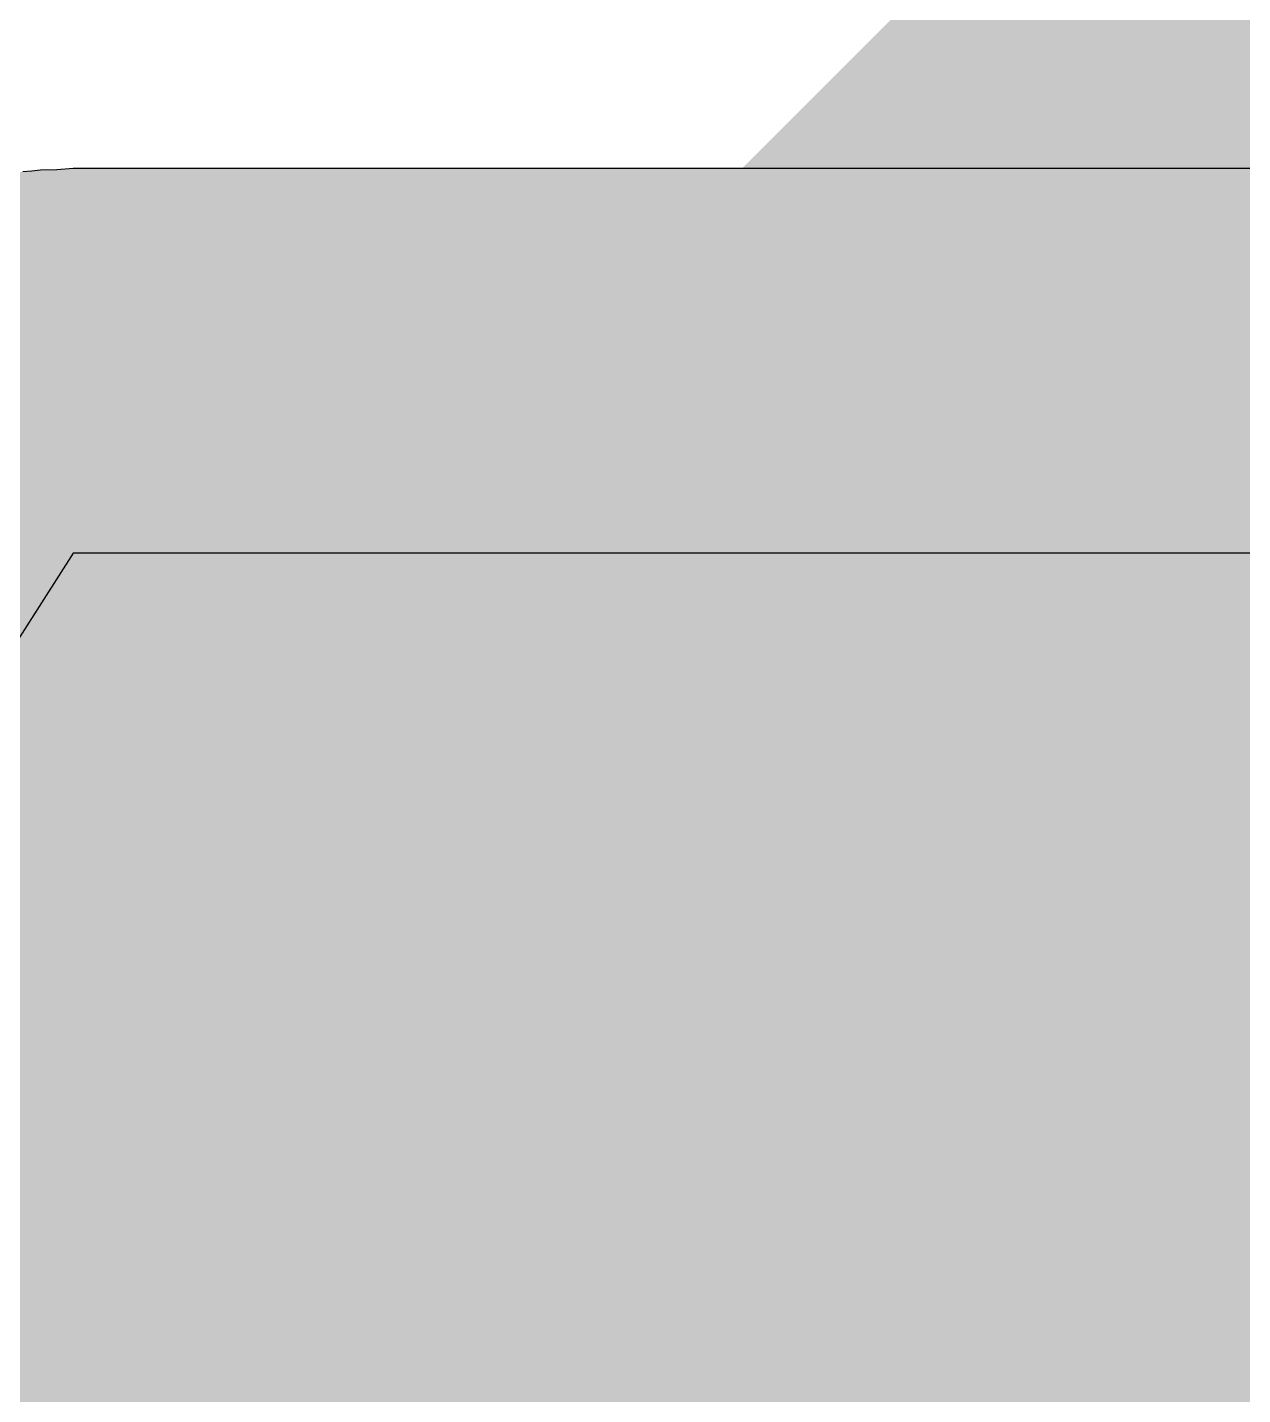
# Model space of a CAD drawing. Header units: inches. Extents: x -0.1 to 94.8, y -0.8 to 67.1.
# Drawn here: x 16.9879 to 17.3091, y 58.3525 to 58.7141 of the extents above; entities that cross this region are included whole.
import ezdxf

# ---------------------------------------------------------------- set-up
doc = ezdxf.new("R2010")
doc.units = ezdxf.units.IN
for name, color, linetype in [('Board Layer Stack Bottom Solder', 6, 'Continuous'), ('Bottom Layer', 5, 'Continuous'), ('Bottom Paste', 16, 'Continuous')]:
    doc.layers.add(name, color=color, linetype=linetype)

# ---------------------------------------------------------------- blocks, each defined once
blk = doc.blocks.new('0805SB_B_25')
at = {"layer": 'Board Layer Stack Bottom Solder'}
for points in [[(-0.01329, -1.35095), (-0.02635, -1.34835), (-0.03896, -1.34407), (-0.05091, -1.33818), (-0.06198, -1.33078), (-0.072, -1.322), (-0.08078, -1.31198), (-0.08818, -1.30091), (-0.09407, -1.28896), (-0.09835, -1.27635), (-0.10095, -1.26329), (-0.10182, -1.25), (-0.10182, 0), (-0.10095, 0.01329), (-0.09835, 0.02635), (-0.09407, 0.03896), (-0.08818, 0.05091), (-0.08078, 0.06198), (-0.072, 0.072), (-0.06198, 0.08078), (-0.05091, 0.08818), (-0.03896, 0.09407), (-0.02635, 0.09835), (-0.01329, 0.10095), (0, 0.10182), (0.6, 0.10182), (0.60431, 0.10154), (0.60866, 0.10145), (0.61098, 0.1011), (0.61329, 0.10095), (0.61752, 0.1001), (0.62183, 0.09945), (0.62407, 0.0988), (0.62635, 0.09835), (0.63047, 0.09695), (0.63462, 0.09575), (0.63674, 0.09482), (0.63896, 0.09407), (0.64287, 0.09214), (0.64682, 0.09041), (0.64882, 0.0892), (0.65091, 0.08818), (0.65449, 0.08579), (0.65823, 0.08353), (0.66006, 0.08206), (0.66198, 0.08078), (0.66523, 0.07793), (0.66863, 0.07521), (0.67025, 0.07353), (0.672, 0.072), (0.67484, 0.06875), (0.67786, 0.06561), (0.67925, 0.06373), (0.68078, 0.06198), (0.68317, 0.05839), (0.68576, 0.05489), (1.08576, -0.57011), (1.088, -0.57417), (1.09041, -0.57817), (1.09122, -0.58001), (1.09219, -0.58178), (1.09388, -0.58611), (1.09575, -0.59037), (1.09631, -0.59232), (1.09704, -0.59418), (1.09815, -0.59868), (1.09945, -0.60317), (1.09975, -0.60515), (1.10024, -0.60711), (1.10075, -0.61173), (1.10145, -0.61634), (1.10149, -0.61836), (1.10171, -0.62035), (1.10162, -0.62498), (1.10171, -0.62965), (1.10149, -0.63166), (1.10145, -0.63366), (1.10076, -0.63823), (1.10024, -0.64289), (1.09975, -0.64485), (1.09945, -0.64683), (1.09816, -0.65128), (1.09704, -0.65582), (1.09631, -0.6577), (1.09575, -0.65962), (1.0939, -0.66386), (1.09219, -0.66822), (1.09121, -0.67), (1.09041, -0.67182), (1.08801, -0.6758), (1.08576, -0.67988), (0.68576, -1.30489), (0.68318, -1.30839), (0.68078, -1.31198), (0.67924, -1.31374), (0.67786, -1.31561), (0.67486, -1.31873), (0.672, -1.322), (0.67025, -1.32353), (0.66863, -1.32521), (0.66524, -1.32792), (0.66198, -1.33078), (0.66005, -1.33207), (0.65823, -1.33353), (0.65451, -1.33577), (0.65091, -1.33818), (0.64882, -1.33921), (0.64682, -1.34041), (0.64287, -1.34214), (0.63896, -1.34407), (0.63674, -1.34482), (0.63462, -1.34575), (0.63046, -1.34695), (0.62635, -1.34835), (0.62408, -1.3488), (0.62183, -1.34945), (0.61754, -1.3501), (0.61329, -1.35095), (0.61095, -1.3511), (0.60866, -1.35145), (0.60435, -1.35153), (0.6, -1.35182), (0, -1.35182)], [(-0.1, -1.35), (2.1, -1.35), (2.1, 0.1), (-0.1, 0.1)]]:
    blk.add_hatch(color=6, dxfattribs=at).paths.add_polyline_path(points)
at = {"layer": 'Bottom Layer'}
blk.add_hatch(color=5, dxfattribs=at).paths.add_polyline_path([(0.6, -1.25), (1, -0.625), (0.6, 0), (0, 0), (0, -1.25)])
at = {"layer": 'Bottom Paste'}
blk.add_hatch(color=16, dxfattribs=at).paths.add_polyline_path([(0.6, -1.25), (1, -0.625), (0.6, 0), (0, 0), (0, -1.25)])
at = {"layer": 'Board Layer Stack Bottom Solder'}
for p, q in [((0.6, -1.35182), (0, -1.35182)), ((0.60435, -1.35153), (0.6, -1.35182)), ((0.60866, -1.35145), (0.60435, -1.35153)), ((0.61095, -1.3511), (0.60866, -1.35145)), ((0.61329, -1.35095), (0.61095, -1.3511))]:
    blk.add_line(p, q, dxfattribs=at)
at = {"layer": 'Bottom Layer'}
for p, q in [((0.6, -1.25), (1, -0.625)), ((0, -1.25), (0.6, -1.25))]:
    blk.add_line(p, q, dxfattribs=at)
at = {"layer": 'Bottom Paste'}
for p, q in [((0.6, -1.25), (1, -0.625)), ((0, -1.25), (0.6, -1.25))]:
    blk.add_line(p, q, dxfattribs=at)

msp = doc.modelspace()

# ---------------------------------------------------------------- hatches: boundary and pattern name
at = {"layer": 'Bottom Layer'}
msp.add_hatch(color=5, dxfattribs=at).paths.add_polyline_path([(21, 56.5), (18, 56.5), (17, 57.5), (17, 58.49999), (18, 59.5), (21, 59.5)])

# ---------------------------------------------------------------- block references
at = {"rotation": 180}
msp.add_blockref('0805SB_B_25', (17.6, 57.325), dxfattribs=at)

doc.saveas('drawing.dxf')
